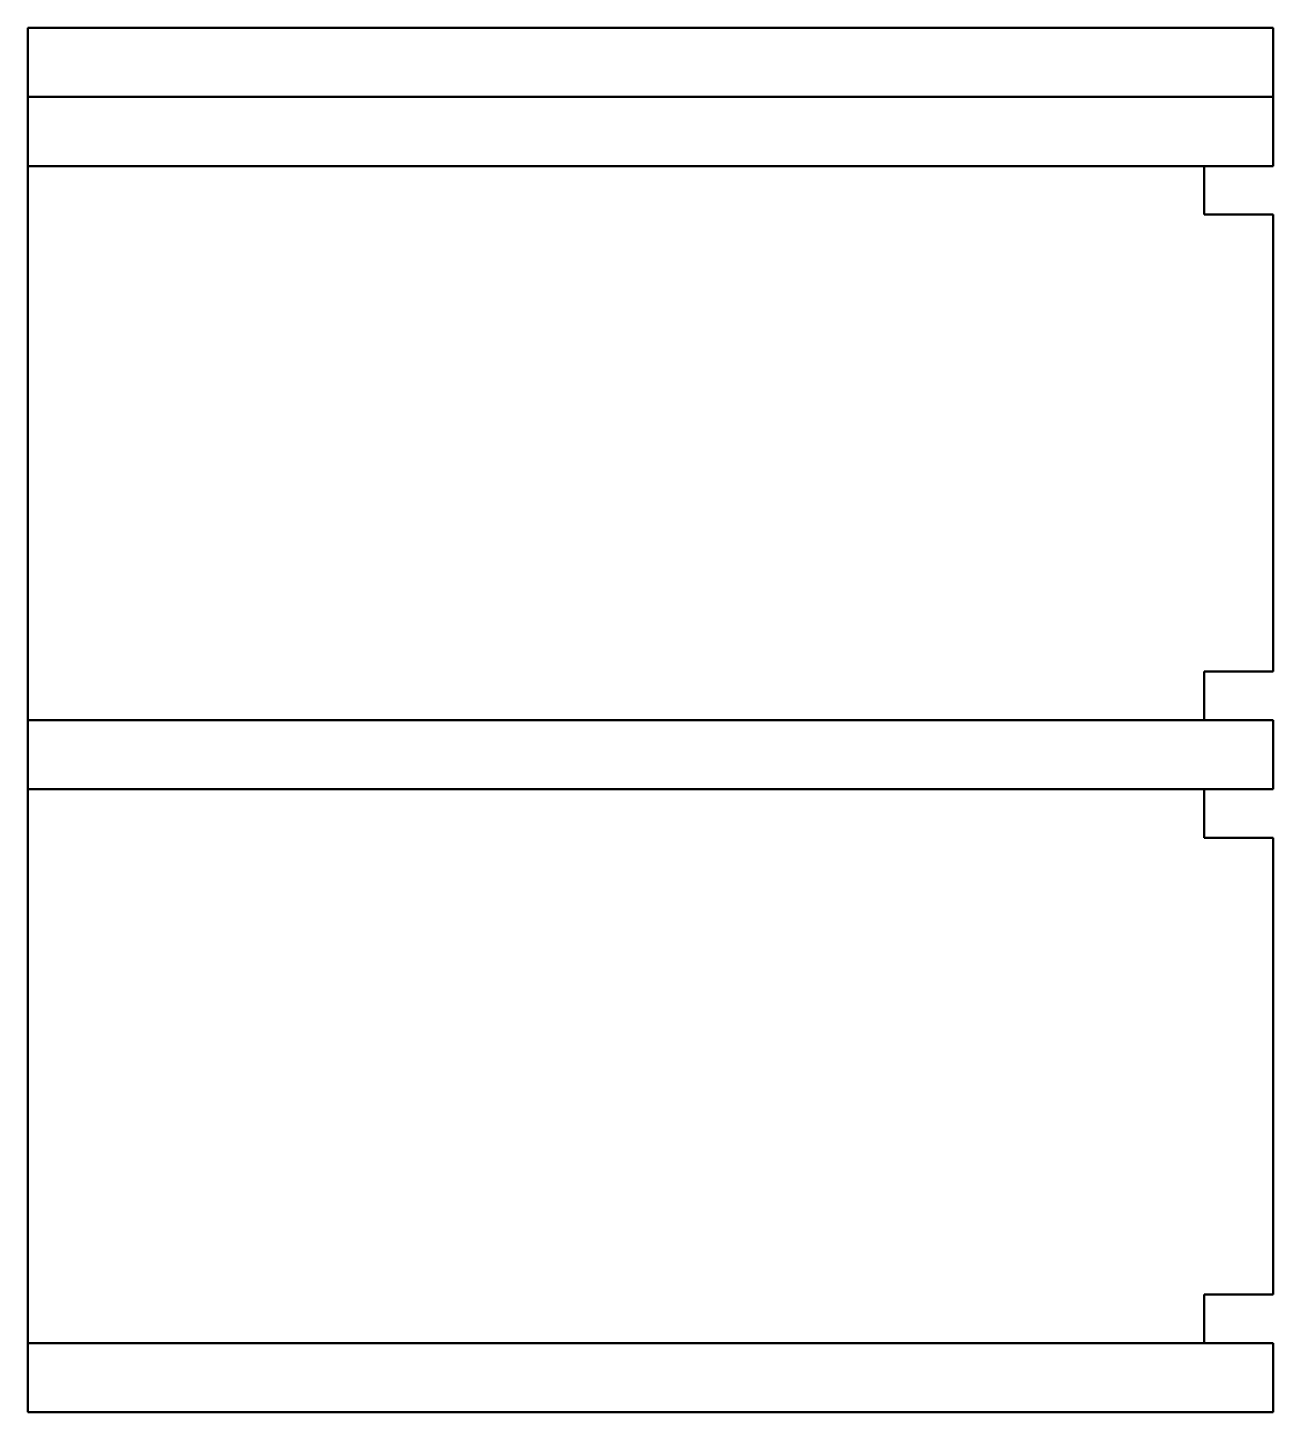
# Model space of a CAD drawing. Header units: millimetres. Extents: x 33 to 213, y 80 to 280.
import ezdxf

# ---------------------------------------------------------------- set-up
doc = ezdxf.new("R2010")
doc.units = ezdxf.units.MM
doc.header["$LTSCALE"] = 0.75
doc.layers.add('Visible', color=7, linetype='Continuous', lineweight=50)

msp = doc.modelspace()

# ---------------------------------------------------------------- linework, layer by layer
at = {"layer": 'Visible'}
for p, q in [((33.229018, 279.544718), (33.229018, 269.544718)), ((213.229018, 279.544718), (33.229018, 279.544718)), ((213.229018, 269.544718), (213.229018, 279.544718)), ((33.229018, 269.544718), (33.229018, 259.544718)), ((213.229018, 269.544718), (33.229018, 269.544718)), ((33.229018, 269.544718), (213.229018, 269.544718)), ((213.229018, 259.544718), (213.229018, 269.544718)), ((33.229018, 259.544718), (33.229018, 179.544718)), ((203.229018, 259.544718), (33.229018, 259.544718)), ((33.229018, 259.544718), (213.229018, 259.544718)), ((203.229018, 252.544718), (203.229018, 259.544718)), ((213.229018, 252.544718), (203.229018, 252.544718)), ((213.229018, 186.544718), (213.229018, 252.544718)), ((203.229018, 186.544718), (213.229018, 186.544718)), ((203.229018, 179.544718), (203.229018, 186.544718)), ((33.229018, 179.544718), (203.229018, 179.544718)), ((33.229018, 179.544718), (33.229018, 169.544718)), ((213.229018, 179.544718), (33.229018, 179.544718)), ((213.229018, 169.544718), (213.229018, 179.544718)), ((33.229018, 169.544718), (33.229018, 89.544718)), ((203.229018, 169.544718), (33.229018, 169.544718)), ((33.229018, 169.544718), (213.229018, 169.544718)), ((203.229018, 162.544718), (203.229018, 169.544718)), ((213.229018, 162.544718), (203.229018, 162.544718)), ((213.229018, 96.544718), (213.229018, 162.544718)), ((203.229018, 96.544718), (213.229018, 96.544718)), ((203.229018, 89.544718), (203.229018, 96.544718)), ((33.229018, 89.544718), (203.229018, 89.544718)), ((33.229018, 89.544718), (33.229018, 79.544718)), ((213.229018, 89.544718), (33.229018, 89.544718)), ((213.229018, 79.544718), (213.229018, 89.544718)), ((33.229018, 79.544718), (213.229018, 79.544718))]:
    msp.add_line(p, q, dxfattribs=at)

doc.saveas('drawing.dxf')
